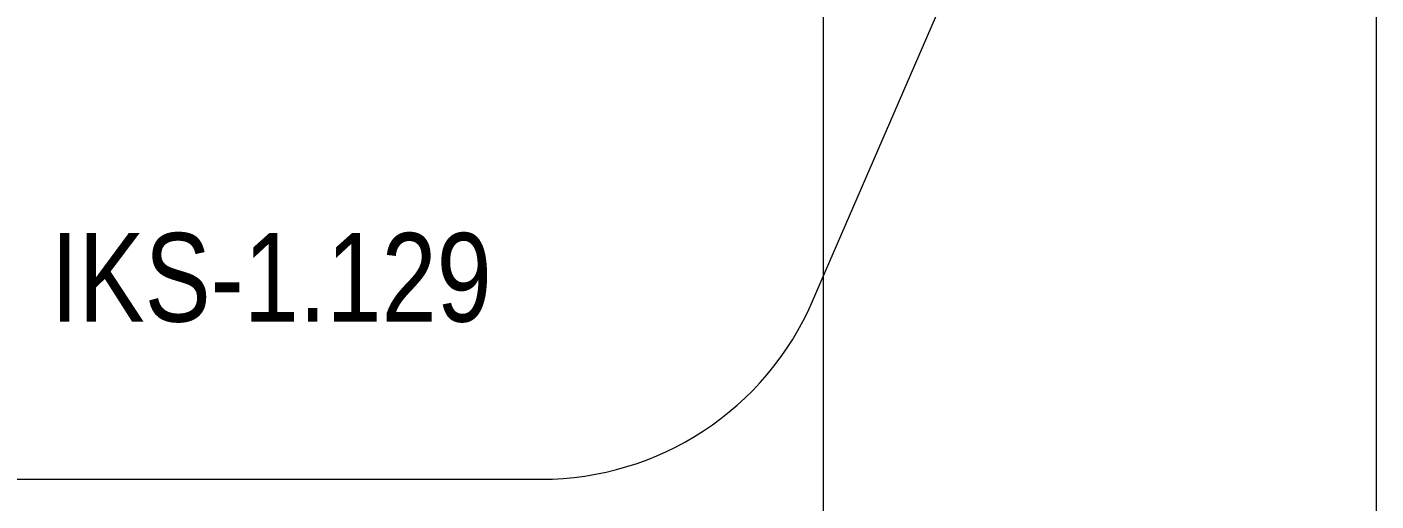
# Model space of a CAD drawing. Header units: millimetres. Extents: x -6234 to 7498, y -6127 to 5103.
# Drawn here: x 2935 to 7498, y -3504 to -1900 of the extents above; entities that cross this region are included whole.
import ezdxf

# ---------------------------------------------------------------- set-up
doc = ezdxf.new("R2010")
doc.units = ezdxf.units.MM
for name, color, linetype in [('DIKOM_АРТИКУЛ', 7, 'Continuous'), ('DIKOM_ЗОНА', 80, 'Continuous'), ('DIKOM_РАЗМЕР_ЗОНА', 7, 'Continuous'), ('DIKOM_РАЗМЕР_ОБЪЕКТА', 7, 'Continuous')]:
    doc.layers.add(name, color=color, linetype=linetype)
doc.styles.add('style1', font='arial.ttf', dxfattribs={"width": 0.8})
doc.dimstyles.new('1-50', dxfattribs={"dimtxt": 300, "dimasz": 200, "dimexe": 100, "dimexo": 0, "dimgap": 100, "dimtad": 1, "dimtxsty": 'style1', "dimcen": 200, "dimclrd": 7, "dimclre": 7, "dimclrt": 7, "dimadec": 1, "dimazin": 2, "dimtfac": 1, "dimtmove": 0, "dimatfit": 2, "dimfxl": 0, "dimlwd": 25, "dimlwe": 18, "dimarcsym": 0})

# ---------------------------------------------------------------- blocks, each defined once
blk = doc.blocks.new('*D10')
at = {"layer": 'Defpoints', "color": 0, "transparency": 16777216}
for p in [(5628, 903.1), (-3229.4, -1461.5), (5628, -5097.6)]:
    blk.add_point(p, dxfattribs=at)
at = {"layer": 'DIKOM_РАЗМЕР_ОБЪЕКТА', "color": 7, "lineweight": 18, "transparency": 16777216}
for p, q in [((5628, 903.1), (5628, -5197.6)), ((-3229.4, -1461.5), (-3229.4, -5197.6))]:
    blk.add_line(p, q, dxfattribs=at)
at = {"layer": 'DIKOM_РАЗМЕР_ОБЪЕКТА', "color": 7, "lineweight": 25, "transparency": 16777216}
blk.add_line((-3029.4, -5097.6), (5428, -5097.6), dxfattribs=at)
at = {"layer": 'DIKOM_РАЗМЕР_ОБЪЕКТА', "color": 7, "transparency": 16777216}
for points in [[(-3029.4, -5064.2), (-3029.4, -5130.9), (-3229.4, -5097.6)], [(5428, -5064.2), (5428, -5130.9), (5628, -5097.6)]]:
    blk.add_solid(points, dxfattribs=at)
at = {"layer": 'DIKOM_РАЗМЕР_ОБЪЕКТА', "color": 7, "lineweight": 40, "transparency": 16777216, "insert": (1488.3, -4844.4), "char_height": 300, "attachment_point": 5, "style": 'style1'}
blk.add_mtext('8850', dxfattribs=at)
blk = doc.blocks.new('*D13')
at = {"layer": 'Defpoints', "color": 0, "transparency": 16777216}
for p in [(7498.1, 1778.2), (-5229.4, -1831.4), (7498.1, -6026.7)]:
    blk.add_point(p, dxfattribs=at)
at = {"layer": 'DIKOM_РАЗМЕР_ЗОНА', "color": 7, "lineweight": 18, "transparency": 16777216}
for p, q in [((7498.1, 1778.2), (7498.1, -6126.7)), ((-5229.4, -1831.4), (-5229.4, -6126.7))]:
    blk.add_line(p, q, dxfattribs=at)
at = {"layer": 'DIKOM_РАЗМЕР_ЗОНА', "color": 7, "lineweight": 25, "transparency": 16777216}
blk.add_line((-5029.4, -6026.7), (7298.1, -6026.7), dxfattribs=at)
at = {"layer": 'DIKOM_РАЗМЕР_ЗОНА', "color": 7, "transparency": 16777216}
for points in [[(-5029.4, -5993.4), (-5029.4, -6060.1), (-5229.4, -6026.7)], [(7298.1, -5993.4), (7298.1, -6060.1), (7498.1, -6026.7)]]:
    blk.add_solid(points, dxfattribs=at)
at = {"layer": 'DIKOM_РАЗМЕР_ЗОНА', "color": 7, "transparency": 16777216, "insert": (1560.7, -5773.6), "char_height": 300, "attachment_point": 5, "style": 'style1'}
blk.add_mtext('12750', dxfattribs=at)

msp = doc.modelspace()

# ---------------------------------------------------------------- linework, layer by layer
at = {"layer": 'DIKOM_ЗОНА', "color": 3, "lineweight": 15}
for p, q in [((5592.423, -2827.917), (7415.715, 1382.148)), ((1796.664, -3430.506), (4674.782, -3430.506))]:
    msp.add_line(p, q, dxfattribs=at)
msp.add_arc((4674.782, -2430.506), 1000, 270, 336.58355, dxfattribs=at)

# ---------------------------------------------------------------- texts
at = {"layer": 'DIKOM_АРТИКУЛ', "style": 'style1', "width": 0.8}
msp.add_text('IKS-1.129', height=300, dxfattribs=at).set_placement((3016.294, -2897.387))

# ---------------------------------------------------------------- dimensions: what is measured, and where the dimension line sits
at = {"layer": 'DIKOM_РАЗМЕР_ЗОНА'}
dim = msp.add_linear_dim(base=(7498.074, -6026.735), p1=(-5229.391, -1831.362), p2=(7498.074, 1778.201), text='12750', dimstyle='1-50', dxfattribs=at)
dim.commit()
dim.dimension.update_dxf_attribs({"geometry": '*D13', "text_midpoint": (1560.691, -6026.735), "dimtype": 160})
at = {"layer": 'DIKOM_РАЗМЕР_ОБЪЕКТА', "lineweight": 40}
dim = msp.add_linear_dim(base=(5627.969, -5097.582), p1=(-3229.391, -1461.506), p2=(5627.969, 903.069), text='8850', dimstyle='1-50', dxfattribs=at)
dim.commit()
dim.dimension.update_dxf_attribs({"geometry": '*D10', "text_midpoint": (1488.304, -5097.582), "dimtype": 160})

doc.saveas('drawing.dxf')
